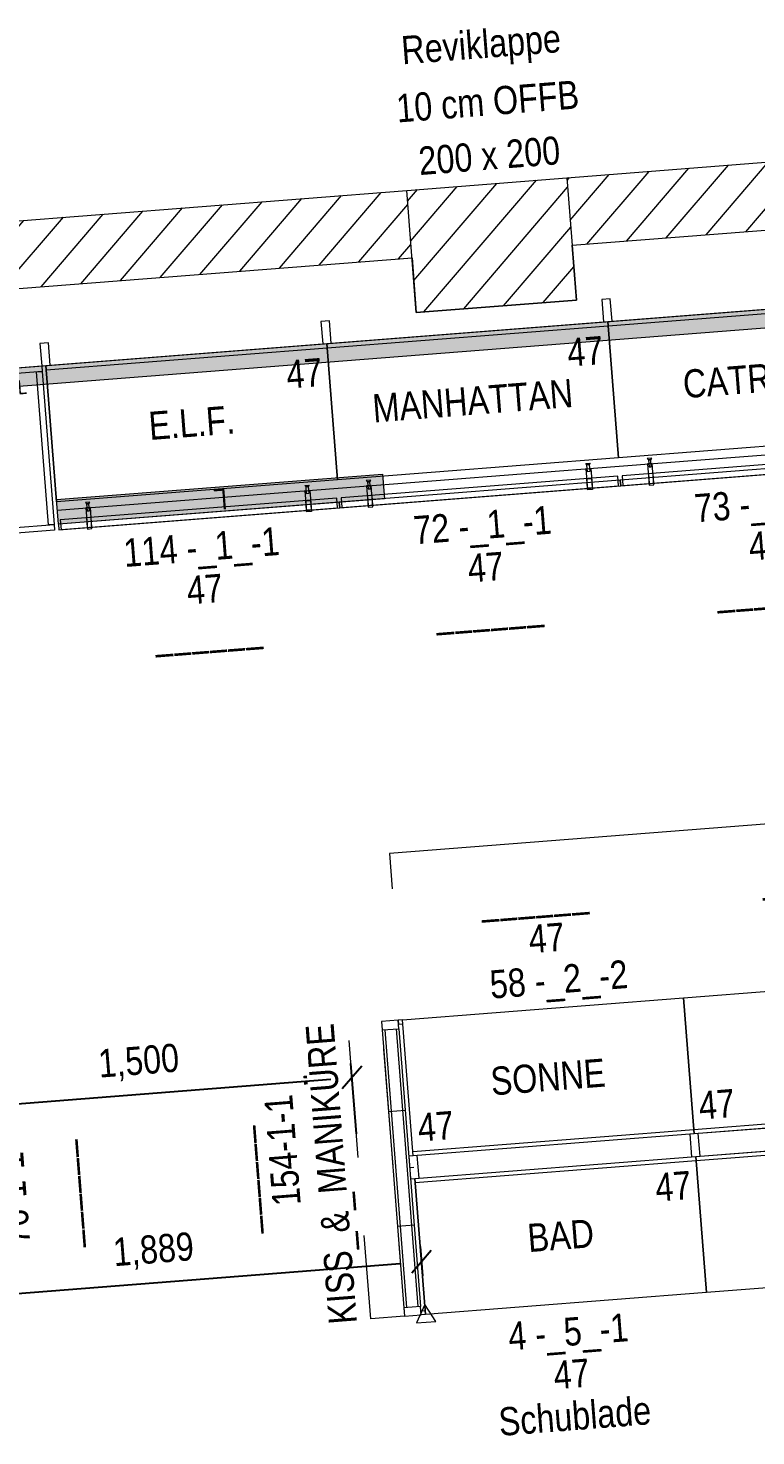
# Model space of a CAD drawing. Header units: millimetres. Extents: x 1954135 to 2038297, y 1349223 to 1397094.
# Drawn here: x 1987511 to 1990093, y 1381407 to 1386405 of the extents above; entities that cross this region are included whole.
import ezdxf
from ezdxf.enums import TextEntityAlignment as Align

# ---------------------------------------------------------------- set-up
doc = ezdxf.new("R2010")
doc.units = ezdxf.units.MM
doc.header["$MEASUREMENT"] = 0
doc.linetypes.add('DGN Style 2', pattern=[694.23873, 416.543238, -277.695492])
doc.layers.get('Defpoints').update_dxf_attribs({"lineweight": 0})
for name, color, linetype, lineweight in [('01_Grundriss (Construction)', 7, 'Continuous', 0), ('10_Einrichtung', 7, 'Continuous', 0), ('10_Einrichtung (Construction)', 7, 'Continuous', 0), ('12_Deko', 7, 'Continuous', 0), ('13_Ladenbau', 94, 'Continuous', 0), ('20_Sortimentierung', 7, 'Continuous', 0), ('21_Modulnummer', 7, 'Continuous', 0), ('TXT Schrift allgemein', 7, 'Continuous', 13)]:
    doc.layers.add(name, color=color, linetype=linetype, lineweight=lineweight)
doc.styles.add('Rossmann', font='ARIALN.TTF', dxfattribs={"height": 100})
doc.styles.add('Style-Arial Narrow', font='ARIALN.TTF')
doc.dimstyles.new('Rossmann', dxfattribs={"dimtxt": 100, "dimasz": 75, "dimexe": 50, "dimexo": 0.0625, "dimgap": 50, "dimtad": 1, "dimdec": 3, "dimlfac": 0.001, "dimzin": 3, "dimtxsty": 'Rossmann', "dimcen": 0, "dimadec": 3, "dimazin": 0, "dimtfac": 1, "dimtdec": 0, "dimtofl": 0, "dimtmove": 0, "dimatfit": 1, "dimfxl": 200, "dimfxlon": 1, "dimfrac": 2, "dimtolj": 1, "dimtzin": 3, "dimarcsym": 0})

# ---------------------------------------------------------------- blocks, each defined once
blk = doc.blocks.new('_Oblique-1')
at = {"color": 0, "linetype": 'ByBlock', "lineweight": -2}
blk.add_line((0.5, 0.5), (-0.5, -0.5), dxfattribs=at)
blk = doc.blocks.new('*D397')
at = {"layer": '10_Einrichtung', "color": 0, "linetype": 'ByBlock', "lineweight": -2, "transparency": 16777216}
for p, q in [((1988675.8, 1382480), (1988656.3, 1382729.2)), ((1987180.4, 1382362.9), (1987160.9, 1382612.2))]:
    blk.add_line(p, q, dxfattribs=at)
at = {"layer": '10_Einrichtung', "color": 0, "linetype": 'Continuous', "lineweight": -2, "transparency": 16777216}
blk.add_line((1987239.6, 1382568.2), (1988585.5, 1382673.5), dxfattribs=at)
at = {"layer": 'Defpoints', "color": 0, "linetype": 'Continuous', "lineweight": 0, "transparency": 16777216}
for p in [(1988660.2, 1382679.4), (1988683.2, 1382386.1), (1987187.8, 1382269)]:
    blk.add_point(p, dxfattribs=at)
at = {"layer": '10_Einrichtung', "color": 0, "linetype": 'Continuous', "lineweight": -2, "transparency": 16777216, "xscale": 75, "yscale": 75, "zscale": 75}
for p, rotation in [((1988660.2, 1382679.4), 4.475374000663035), ((1987164.8, 1382562.3), 184.475374000663)]:
    blk.add_blockref('_Oblique-1', p, dxfattribs=dict(at, rotation=rotation))
at = {"layer": '10_Einrichtung', "color": 0, "linetype": 'Continuous', "lineweight": 0, "transparency": 16777216, "insert": (1987903.9, 1382730.6), "char_height": 100, "attachment_point": 5, "rotation": 4.4754, "style": 'Style-Arial Narrow'}
blk.add_mtext('\\A1;1,500', dxfattribs=at)
blk = doc.blocks.new('*U711')
at = {"layer": '10_Einrichtung', "color": 7, "linetype": 'Continuous', "lineweight": 0}
blk.add_line((-500, 187.5), (500, 187.5), dxfattribs=at)
at = {"layer": '10_Einrichtung', "color": 7, "linetype": 'Continuous', "lineweight": 0, "flags": 128}
for points in [[(-485, 282.5), (-515, 282.5), (-515, 202.5), (-485, 202.5)], [(515, 282.5), (485, 282.5), (485, 202.5), (515, 202.5)], [(-500, 202.5), (500, 202.5), (500, -282.5), (-500, -282.5)]]:
    blk.add_lwpolyline(points, close=True, dxfattribs=at)
at = {"layer": '10_Einrichtung (Construction)', "color": 3, "linetype": 'Continuous', "lineweight": 0}
for p, q in [((-500, 202.5), (-500, -282.5)), ((500, 202.5), (500, -282.5))]:
    blk.add_line(p, q, dxfattribs=at)
at = {"layer": '10_Einrichtung (Construction)', "color": 5, "linetype": 'Continuous', "lineweight": 0}
blk.add_line((-500, 202.5), (500, 202.5), dxfattribs=at)
at = {"layer": '10_Einrichtung', "color": 7, "linetype": 'Continuous', "lineweight": 0, "style": 'Rossmann'}
blk.add_text('47', height=100, rotation=180, dxfattribs=at).set_placement((411.7, 103.6), align=Align.MIDDLE_CENTER)
blk = doc.blocks.new('R1 47_10')
at = {"layer": '10_Einrichtung', "color": 7, "linetype": 'Continuous', "lineweight": 0}
blk.add_blockref('*U711', (500, -242.5), dxfattribs=at)
blk = doc.blocks.new('I1 47_10')
at = {"layer": '10_Einrichtung', "color": 7, "linetype": 'Continuous', "lineweight": 0}
blk.add_blockref('R1 47_10', (0, 0), dxfattribs=at)
at = {"layer": '20_Sortimentierung', "color": 7, "linetype": 'Continuous', "lineweight": 0, "style": 'Style-Arial Narrow'}
blk.add_attdef('I1 47_10_0', text='', height=100, rotation=180, dxfattribs=at).set_placement((501.1, -282.5), align=Align.MIDDLE_CENTER)
at = {"layer": '21_Modulnummer', "color": 7, "linetype": 'Continuous', "lineweight": 0, "insert": (435.8, -675), "char_height": 100, "attachment_point": 2, "rotation": 180, "line_spacing_factor": 0.6, "style": 'Style-Arial Narrow'}
blk.add_mtext('58 -_2_-1', dxfattribs=at)
at = {"layer": '21_Modulnummer', "color": 251, "linetype": 'Continuous', "lineweight": 0, "style": 'Style-Arial Narrow'}
blk.add_attdef('I1 47_10_0', text='', height=100, rotation=180, dxfattribs=at).set_placement((467.6, -825), align=Align.TOP_CENTER)
at = {"layer": '21_Modulnummer', "color": 5, "linetype": 'Continuous', "lineweight": 0, "style": 'Style-Arial Narrow'}
blk.add_attdef('I1 47_10_0', text='', height=100, rotation=180, dxfattribs=at).set_placement((500, -975), align=Align.TOP_CENTER)
blk = doc.blocks.new('*U714')
at = {"layer": '10_Einrichtung', "color": 7, "linetype": 'Continuous', "lineweight": 0}
blk.add_line((-500, 187.5), (500, 187.5), dxfattribs=at)
at = {"layer": '10_Einrichtung', "color": 7, "linetype": 'Continuous', "lineweight": 0, "flags": 128}
for points in [[(-485, 282.5), (-515, 282.5), (-515, 202.5), (-485, 202.5)], [(515, 282.5), (485, 282.5), (485, 202.5), (515, 202.5)], [(-500, 202.5), (500, 202.5), (500, -282.5), (-500, -282.5)]]:
    blk.add_lwpolyline(points, close=True, dxfattribs=at)
at = {"layer": '10_Einrichtung (Construction)', "color": 3, "linetype": 'Continuous', "lineweight": 0}
for p, q in [((-500, 202.5), (-500, -282.5)), ((500, 202.5), (500, -282.5))]:
    blk.add_line(p, q, dxfattribs=at)
at = {"layer": '10_Einrichtung (Construction)', "color": 5, "linetype": 'Continuous', "lineweight": 0}
blk.add_line((-500, 202.5), (500, 202.5), dxfattribs=at)
at = {"layer": '10_Einrichtung', "color": 7, "linetype": 'Continuous', "lineweight": 0, "style": 'Rossmann'}
blk.add_text('47', height=100, rotation=180, dxfattribs=at).set_placement((411.7, 103.6), align=Align.MIDDLE_CENTER)
blk = doc.blocks.new('R1 47_11')
at = {"layer": '10_Einrichtung', "color": 7, "linetype": 'Continuous', "lineweight": 0}
blk.add_blockref('*U714', (500, -242.5), dxfattribs=at)
blk = doc.blocks.new('I1 47_11')
at = {"layer": '10_Einrichtung', "color": 7, "linetype": 'Continuous', "lineweight": 0}
blk.add_blockref('R1 47_11', (0, 0), dxfattribs=at)
at = {"layer": '20_Sortimentierung', "color": 7, "linetype": 'Continuous', "lineweight": 0, "style": 'Style-Arial Narrow'}
blk.add_attdef('I1 47_11_0', text='', height=100, rotation=180, dxfattribs=at).set_placement((501.1, -282.5), align=Align.MIDDLE_CENTER)
at = {"layer": '21_Modulnummer', "color": 7, "linetype": 'Continuous', "lineweight": 0, "insert": (435.8, -675), "char_height": 100, "attachment_point": 2, "rotation": 180, "line_spacing_factor": 0.6, "style": 'Style-Arial Narrow'}
blk.add_mtext('58 -_2_-2', dxfattribs=at)
at = {"layer": '21_Modulnummer', "color": 251, "linetype": 'Continuous', "lineweight": 0, "style": 'Style-Arial Narrow'}
blk.add_attdef('I1 47_11_0', text='', height=100, rotation=180, dxfattribs=at).set_placement((467.6, -825), align=Align.TOP_CENTER)
at = {"layer": '21_Modulnummer', "color": 5, "linetype": 'Continuous', "lineweight": 0, "style": 'Style-Arial Narrow'}
blk.add_attdef('I1 47_11_0', text='', height=100, rotation=180, dxfattribs=at).set_placement((500, -975), align=Align.TOP_CENTER)
blk = doc.blocks.new('*U717')
at = {"layer": '10_Einrichtung', "color": 7, "linetype": 'Continuous', "lineweight": 0}
blk.add_line((-500, 187.5), (500, 187.5), dxfattribs=at)
at = {"layer": '10_Einrichtung', "color": 7, "linetype": 'Continuous', "lineweight": 0, "flags": 128}
for points in [[(-485, 282.5), (-515, 282.5), (-515, 202.5), (-485, 202.5)], [(515, 282.5), (485, 282.5), (485, 202.5), (515, 202.5)], [(-500, 202.5), (500, 202.5), (500, -282.5), (-500, -282.5)]]:
    blk.add_lwpolyline(points, close=True, dxfattribs=at)
at = {"layer": '10_Einrichtung (Construction)', "color": 3, "linetype": 'Continuous', "lineweight": 0}
for p, q in [((-500, 202.5), (-500, -282.5)), ((500, 202.5), (500, -282.5))]:
    blk.add_line(p, q, dxfattribs=at)
at = {"layer": '10_Einrichtung (Construction)', "color": 5, "linetype": 'Continuous', "lineweight": 0}
blk.add_line((-500, 202.5), (500, 202.5), dxfattribs=at)
at = {"layer": '10_Einrichtung', "color": 7, "linetype": 'Continuous', "lineweight": 0, "style": 'Rossmann'}
blk.add_text('47', height=100, dxfattribs=at).set_placement((411.7, 103.6), align=Align.MIDDLE_CENTER)
blk = doc.blocks.new('R1 47_12')
at = {"layer": '10_Einrichtung', "color": 7, "linetype": 'Continuous', "lineweight": 0}
blk.add_blockref('*U717', (500, -242.5), dxfattribs=at)
blk = doc.blocks.new('I1 47_12')
at = {"layer": '10_Einrichtung', "color": 7, "linetype": 'Continuous', "lineweight": 0}
blk.add_blockref('R1 47_12', (0, 0), dxfattribs=at)
at = {"layer": '20_Sortimentierung', "color": 7, "linetype": 'Continuous', "lineweight": 0, "style": 'Style-Arial Narrow'}
blk.add_attdef('I1 47_12_0', text='', height=100, dxfattribs=at).set_placement((500, -282.5), align=Align.MIDDLE_CENTER)
at = {"layer": '21_Modulnummer', "color": 7, "linetype": 'Continuous', "lineweight": 0, "insert": (500, -575), "char_height": 100, "attachment_point": 2, "line_spacing_factor": 0.6, "style": 'Style-Arial Narrow'}
blk.add_mtext('4 -_5_-1', dxfattribs=at)
at = {"layer": '21_Modulnummer', "color": 251, "linetype": 'Continuous', "lineweight": 0, "style": 'Style-Arial Narrow'}
blk.add_attdef('I1 47_12_0', text='', height=100, dxfattribs=at).set_placement((500, -725), align=Align.TOP_CENTER)
at = {"layer": '21_Modulnummer', "color": 5, "linetype": 'Continuous', "lineweight": 0, "style": 'Style-Arial Narrow'}
blk.add_attdef('I1 47_12_0', text='', height=100, dxfattribs=at).set_placement((500, -875), align=Align.TOP_CENTER)
blk = doc.blocks.new('*U720')
at = {"layer": '10_Einrichtung', "color": 7, "linetype": 'Continuous', "lineweight": 0}
blk.add_line((-500, 187.5), (500, 187.5), dxfattribs=at)
at = {"layer": '10_Einrichtung', "color": 7, "linetype": 'Continuous', "lineweight": 0, "flags": 128}
for points in [[(-485, 282.5), (-515, 282.5), (-515, 202.5), (-485, 202.5)], [(515, 282.5), (485, 282.5), (485, 202.5), (515, 202.5)], [(-500, 202.5), (500, 202.5), (500, -282.5), (-500, -282.5)]]:
    blk.add_lwpolyline(points, close=True, dxfattribs=at)
at = {"layer": '10_Einrichtung (Construction)', "color": 3, "linetype": 'Continuous', "lineweight": 0}
for p, q in [((-500, 202.5), (-500, -282.5)), ((500, 202.5), (500, -282.5))]:
    blk.add_line(p, q, dxfattribs=at)
at = {"layer": '10_Einrichtung (Construction)', "color": 5, "linetype": 'Continuous', "lineweight": 0}
blk.add_line((-500, 202.5), (500, 202.5), dxfattribs=at)
at = {"layer": '10_Einrichtung', "color": 7, "linetype": 'Continuous', "lineweight": 0, "style": 'Rossmann'}
blk.add_text('47', height=100, dxfattribs=at).set_placement((411.7, 103.6), align=Align.MIDDLE_CENTER)
blk = doc.blocks.new('R1 47_13')
at = {"layer": '10_Einrichtung', "color": 7, "linetype": 'Continuous', "lineweight": 0}
blk.add_blockref('*U720', (500, -242.5), dxfattribs=at)
blk = doc.blocks.new('I1 47_13')
at = {"layer": '10_Einrichtung', "color": 7, "linetype": 'Continuous', "lineweight": 0}
blk.add_blockref('R1 47_13', (0, 0), dxfattribs=at)
at = {"layer": '20_Sortimentierung', "color": 7, "linetype": 'Continuous', "lineweight": 0, "style": 'Style-Arial Narrow'}
blk.add_attdef('I1 47_13_0', text='', height=100, dxfattribs=at).set_placement((500, -282.5), align=Align.MIDDLE_CENTER)
at = {"layer": '21_Modulnummer', "color": 7, "linetype": 'Continuous', "lineweight": 0, "insert": (500, -575), "char_height": 100, "attachment_point": 2, "line_spacing_factor": 0.6, "style": 'Style-Arial Narrow'}
blk.add_mtext('4 -_5_-2', dxfattribs=at)
at = {"layer": '21_Modulnummer', "color": 251, "linetype": 'Continuous', "lineweight": 0, "style": 'Style-Arial Narrow'}
blk.add_attdef('I1 47_13_0', text='', height=100, dxfattribs=at).set_placement((500, -725), align=Align.TOP_CENTER)
at = {"layer": '21_Modulnummer', "color": 5, "linetype": 'Continuous', "lineweight": 0, "style": 'Style-Arial Narrow'}
blk.add_attdef('I1 47_13_0', text='', height=100, dxfattribs=at).set_placement((500, -875), align=Align.TOP_CENTER)
blk = doc.blocks.new('RZ023')
at = {"layer": '10_Einrichtung', "color": 7, "linetype": 'Continuous', "lineweight": 0}
for p, q in [((-64.8, -494.4), (-64.8, 494.4)), ((-54.8, -494.4), (-54.8, 494.4)), ((-14.8, -494.4), (-14.8, 494.4)), ((-4.8, -494.4), (-4.8, 494.4)), ((-4.8, 203.9), (-64.8, 203.9)), ((-4.8, -203.9), (-64.8, -203.9))]:
    blk.add_line(p, q, dxfattribs=at)
at = {"layer": '10_Einrichtung', "color": 7, "linetype": 'Continuous', "lineweight": 0, "flags": 128}
for points in [[(-79.8, 525), (-64.8, 525), (-64.8, 510), (-79.8, 510)], [(-4.8, 494.4), (-4.8, 525), (-64.8, 525), (-64.8, 494.4)], [(-4.8, -525), (-4.8, -494.4), (-64.8, -494.4), (-64.8, -525)], [(-79.8, -525), (-64.8, -525), (-64.8, -510), (-79.8, -510)]]:
    blk.add_lwpolyline(points, close=True, dxfattribs=at)
at = {"layer": '10_Einrichtung (Construction)', "color": 7, "linetype": 'Continuous', "lineweight": 0}
blk.add_line((-64.8, 0), (-79.8, 0), dxfattribs=at)
at = {"layer": '10_Einrichtung (Construction)', "color": 7, "linetype": 'DGN Style 2', "lineweight": 0, "flags": 128}
blk.add_lwpolyline([(-4.8, 525), (114.8, 525), (114.8, -525), (-4.8, -525)], close=True, dxfattribs=at)
blk = doc.blocks.new('IKHam')
at = {"layer": '10_Einrichtung', "color": 7, "linetype": 'Continuous', "lineweight": 0}
blk.add_blockref('RZ023', (79.8, 0), dxfattribs=at)
at = {"layer": '20_Sortimentierung', "color": 7, "linetype": 'Continuous', "lineweight": 0, "style": 'Style-Arial Narrow'}
blk.add_attdef('IKHam_0', text='', height=100, rotation=90, dxfattribs=at).set_placement((244.6, 0), align=Align.TOP_CENTER)
at = {"layer": '21_Modulnummer', "color": 7, "linetype": 'Continuous', "lineweight": 0, "insert": (410.7, 0), "char_height": 100, "attachment_point": 2, "rotation": 90, "line_spacing_factor": 0.6, "style": 'Style-Arial Narrow'}
blk.add_mtext('76-1-1', dxfattribs=at)
at = {"layer": '21_Modulnummer', "color": 5, "linetype": 'Continuous', "lineweight": 0, "style": 'Style-Arial Narrow'}
blk.add_attdef('IKHam_0', text='', height=100, rotation=90, dxfattribs=at).set_placement((578.2, 0), align=Align.TOP_CENTER)
blk = doc.blocks.new('RZ023_1')
at = {"layer": '10_Einrichtung', "color": 7, "linetype": 'Continuous', "lineweight": 0}
for p, q in [((-64.8, -494.4), (-64.8, 494.4)), ((-54.8, -494.4), (-54.8, 494.4)), ((-14.8, -494.4), (-14.8, 494.4)), ((-4.8, -494.4), (-4.8, 494.4)), ((-4.8, 203.9), (-64.8, 203.9)), ((-4.8, -203.9), (-64.8, -203.9))]:
    blk.add_line(p, q, dxfattribs=at)
at = {"layer": '10_Einrichtung', "color": 7, "linetype": 'Continuous', "lineweight": 0, "flags": 128}
for points in [[(-79.8, 525), (-64.8, 525), (-64.8, 510), (-79.8, 510)], [(-4.8, 494.4), (-4.8, 525), (-64.8, 525), (-64.8, 494.4)], [(-4.8, -525), (-4.8, -494.4), (-64.8, -494.4), (-64.8, -525)], [(-79.8, -525), (-64.8, -525), (-64.8, -510), (-79.8, -510)]]:
    blk.add_lwpolyline(points, close=True, dxfattribs=at)
at = {"layer": '10_Einrichtung (Construction)', "color": 7, "linetype": 'Continuous', "lineweight": 0}
blk.add_line((-64.8, 0), (-79.8, 0), dxfattribs=at)
at = {"layer": '10_Einrichtung (Construction)', "color": 7, "linetype": 'DGN Style 2', "lineweight": 0, "flags": 128}
blk.add_lwpolyline([(-4.8, 525), (114.8, 525), (114.8, -525), (-4.8, -525)], close=True, dxfattribs=at)
blk = doc.blocks.new('IKHam_1')
at = {"layer": '10_Einrichtung', "color": 7, "linetype": 'Continuous', "lineweight": 0}
blk.add_blockref('RZ023_1', (79.8, 0), dxfattribs=at)
at = {"layer": '20_Sortimentierung', "color": 7, "linetype": 'Continuous', "lineweight": 0, "style": 'Style-Arial Narrow'}
blk.add_attdef('IKHam_1_0', text='', height=100, rotation=270, dxfattribs=at).set_placement((344.6, 1.1), align=Align.TOP_CENTER)
at = {"layer": '21_Modulnummer', "color": 7, "linetype": 'Continuous', "lineweight": 0, "insert": (510.7, -96.1), "char_height": 100, "attachment_point": 2, "rotation": 270, "line_spacing_factor": 0.6, "style": 'Style-Arial Narrow'}
blk.add_mtext('154-1-1', dxfattribs=at)
at = {"layer": '21_Modulnummer', "color": 5, "linetype": 'Continuous', "lineweight": 0, "style": 'Style-Arial Narrow'}
blk.add_attdef('IKHam_1_0', text='', height=100, rotation=270, dxfattribs=at).set_placement((678.2, 0), align=Align.TOP_CENTER)
blk = doc.blocks.new('*U1383')
at = {"layer": '10_Einrichtung', "color": 7, "linetype": 'Continuous', "lineweight": 0}
blk.add_line((-500, 187.5), (500, 187.5), dxfattribs=at)
at = {"layer": '10_Einrichtung', "color": 7, "linetype": 'Continuous', "lineweight": 0, "flags": 128}
for points in [[(-485, 282.5), (-515, 282.5), (-515, 202.5), (-485, 202.5)], [(515, 282.5), (485, 282.5), (485, 202.5), (515, 202.5)], [(-500, 202.5), (500, 202.5), (500, -282.5), (-500, -282.5)]]:
    blk.add_lwpolyline(points, close=True, dxfattribs=at)
at = {"layer": '10_Einrichtung (Construction)', "color": 3, "linetype": 'Continuous', "lineweight": 0}
for p, q in [((-500, 202.5), (-500, -282.5)), ((500, 202.5), (500, -282.5))]:
    blk.add_line(p, q, dxfattribs=at)
at = {"layer": '10_Einrichtung (Construction)', "color": 5, "linetype": 'Continuous', "lineweight": 0}
blk.add_line((-500, 202.5), (500, 202.5), dxfattribs=at)
at = {"layer": '10_Einrichtung', "color": 7, "linetype": 'Continuous', "lineweight": 0, "style": 'Rossmann'}
blk.add_text('47', height=100, dxfattribs=at).set_placement((411.7, 103.6), align=Align.MIDDLE_CENTER)
blk = doc.blocks.new('R1 47_192')
at = {"layer": '10_Einrichtung', "color": 7, "linetype": 'Continuous', "lineweight": 0}
blk.add_blockref('*U1383', (500, -242.5), dxfattribs=at)
blk = doc.blocks.new('I1 47_192')
at = {"layer": '10_Einrichtung', "color": 7, "linetype": 'Continuous', "lineweight": 0}
blk.add_blockref('R1 47_192', (0, 0), dxfattribs=at)
at = {"layer": '20_Sortimentierung', "color": 7, "linetype": 'Continuous', "lineweight": 0, "style": 'Style-Arial Narrow'}
blk.add_attdef('I1 47_192_0', text='', height=100, dxfattribs=at).set_placement((500, -282.5), align=Align.MIDDLE_CENTER)
at = {"layer": '21_Modulnummer', "color": 7, "linetype": 'Continuous', "lineweight": 0, "insert": (500, -675), "char_height": 100, "attachment_point": 2, "line_spacing_factor": 0.6, "style": 'Style-Arial Narrow'}
blk.add_mtext('72 -_1_-1', dxfattribs=at)
at = {"layer": '21_Modulnummer', "color": 251, "linetype": 'Continuous', "lineweight": 0, "style": 'Style-Arial Narrow'}
blk.add_attdef('I1 47_192_0', text='', height=100, dxfattribs=at).set_placement((500, -825), align=Align.TOP_CENTER)
at = {"layer": '21_Modulnummer', "color": 5, "linetype": 'Continuous', "lineweight": 0, "style": 'Style-Arial Narrow'}
blk.add_attdef('I1 47_192_0', text='', height=100, dxfattribs=at).set_placement((500, -975), align=Align.TOP_CENTER)
blk = doc.blocks.new('*U1401')
at = {"layer": '10_Einrichtung', "color": 11, "linetype": 'Continuous', "lineweight": 13, "flags": 128}
for points in [[(75, 272.5), (-75, 272.5), (-75, 292.5), (75, 292.5)], [(-75, -272.5), (-75, 272.5), (-55, 272.5), (-55, -272.5)], [(55, -272.5), (55, 272.5), (75, 272.5), (75, -272.5)], [(75, -292.5), (-75, -292.5), (-75, -272.5), (75, -272.5)]]:
    blk.add_lwpolyline(points, close=True, dxfattribs=at)
blk = doc.blocks.new('*U1402')
at = {"layer": '10_Einrichtung', "color": 7, "linetype": 'Continuous', "lineweight": 0, "flags": 128}
for points in [[(-105, -40), (-75, -40), (-75, 40), (-105, 40)], [(75, -40), (105, -40), (105, 40), (75, 40)]]:
    blk.add_lwpolyline(points, close=True, dxfattribs=at)
blk = doc.blocks.new('Theken links Anker')
at = {"layer": '10_Einrichtung', "color": 11, "linetype": 'Continuous', "lineweight": 13}
blk.add_blockref('*U1401', (0, 40), dxfattribs=at)
at = {"layer": '10_Einrichtung', "color": 7, "linetype": 'Continuous', "lineweight": 0}
blk.add_blockref('*U1402', (0, -292.5), dxfattribs=at)
blk = doc.blocks.new('Thl-A-i')
at = {"layer": '10_Einrichtung', "color": 11, "linetype": 'Continuous', "lineweight": 13}
blk.add_blockref('Theken links Anker', (90, 292.5), dxfattribs=at)
at = {"layer": '10_Einrichtung', "color": 7, "linetype": 'Continuous', "style": 'Style-Arial Narrow'}
blk.add_text('L', height=50, rotation=180, dxfattribs=at).set_placement((90, 85), align=Align.TOP_CENTER)
blk = doc.blocks.new('*U1410')
at = {"layer": '10_Einrichtung', "color": 7, "linetype": 'Continuous', "lineweight": 0}
blk.add_line((-500, 187.5), (500, 187.5), dxfattribs=at)
at = {"layer": '10_Einrichtung', "color": 7, "linetype": 'Continuous', "lineweight": 0, "flags": 128}
for points in [[(-485, 282.5), (-515, 282.5), (-515, 202.5), (-485, 202.5)], [(515, 282.5), (485, 282.5), (485, 202.5), (515, 202.5)], [(-500, 202.5), (500, 202.5), (500, -282.5), (-500, -282.5)]]:
    blk.add_lwpolyline(points, close=True, dxfattribs=at)
at = {"layer": '10_Einrichtung (Construction)', "color": 3, "linetype": 'Continuous', "lineweight": 0}
for p, q in [((-500, 202.5), (-500, -282.5)), ((500, 202.5), (500, -282.5))]:
    blk.add_line(p, q, dxfattribs=at)
at = {"layer": '10_Einrichtung (Construction)', "color": 5, "linetype": 'Continuous', "lineweight": 0}
blk.add_line((-500, 202.5), (500, 202.5), dxfattribs=at)
at = {"layer": '10_Einrichtung', "color": 7, "linetype": 'Continuous', "lineweight": 0, "style": 'Rossmann'}
blk.add_text('47', height=100, dxfattribs=at).set_placement((411.7, 103.6), align=Align.MIDDLE_CENTER)
blk = doc.blocks.new('R1 47_198')
at = {"layer": '10_Einrichtung', "color": 7, "linetype": 'Continuous', "lineweight": 0}
blk.add_blockref('*U1410', (500, -242.5), dxfattribs=at)
blk = doc.blocks.new('I1 47_198')
at = {"layer": '10_Einrichtung', "color": 7, "linetype": 'Continuous', "lineweight": 0}
blk.add_blockref('R1 47_198', (0, 0), dxfattribs=at)
at = {"layer": '20_Sortimentierung', "color": 7, "linetype": 'Continuous', "lineweight": 0, "style": 'Style-Arial Narrow'}
blk.add_attdef('I1 47_198_0', text='', height=100, dxfattribs=at).set_placement((500, -282.5), align=Align.MIDDLE_CENTER)
at = {"layer": '21_Modulnummer', "color": 7, "linetype": 'Continuous', "lineweight": 0, "insert": (500, -675), "char_height": 100, "attachment_point": 2, "line_spacing_factor": 0.6, "style": 'Style-Arial Narrow'}
blk.add_mtext('73 -_1_-1', dxfattribs=at)
at = {"layer": '21_Modulnummer', "color": 251, "linetype": 'Continuous', "lineweight": 0, "style": 'Style-Arial Narrow'}
blk.add_attdef('I1 47_198_0', text='', height=100, dxfattribs=at).set_placement((500, -825), align=Align.TOP_CENTER)
at = {"layer": '21_Modulnummer', "color": 5, "linetype": 'Continuous', "lineweight": 0, "style": 'Style-Arial Narrow'}
blk.add_attdef('I1 47_198_0', text='', height=100, dxfattribs=at).set_placement((500, -975), align=Align.TOP_CENTER)
blk = doc.blocks.new('*U1412')
at = {"layer": '10_Einrichtung', "lineweight": 0, "ltscale": 0.01, "flags": 128}
for points in [[(-398.75, 28), (-398.75, -47), (-382.25, -47), (-382.25, 28)], [(-398.5, 47), (-394.5, 42), (-386.5, 42), (-382.5, 47)], [(-394.5, 42), (-394.5, 17), (-386.5, 17), (-386.5, 42)], [(398.75, 28), (398.75, -47), (382.25, -47), (382.25, 28)], [(398.5, 47), (394.5, 42), (386.5, 42), (382.5, 47)], [(394.5, 42), (394.5, 17), (386.5, 17), (386.5, 42)], [(-492, -41), (492, -41), (492, -7.3), (-492, -7.3)], [(-398.75, -7.3), (-398.75, -41), (-382.25, -41), (-382.25, -7.3)], [(398.75, -7.3), (398.75, -41), (382.25, -41), (382.25, -7.3)]]:
    blk.add_lwpolyline(points, close=True, dxfattribs=at)
blk = doc.blocks.new('*U1411')
at = {"layer": '10_Einrichtung', "color": 7, "linetype": 'Continuous', "lineweight": 0}
blk.add_line((-500, 28), (500, 28), dxfattribs=at)
at = {"layer": '10_Einrichtung', "lineweight": 0, "ltscale": 0.01}
blk.add_blockref('*U1412', (0, 0), dxfattribs=at)
blk = doc.blocks.new('*U1415')
at = {"layer": '10_Einrichtung', "color": 7, "linetype": 'Continuous', "lineweight": 0}
blk.add_line((-500, 187.5), (500, 187.5), dxfattribs=at)
at = {"layer": '10_Einrichtung', "color": 7, "linetype": 'Continuous', "lineweight": 0, "flags": 128}
for points in [[(-485, 282.5), (-515, 282.5), (-515, 202.5), (-485, 202.5)], [(515, 282.5), (485, 282.5), (485, 202.5), (515, 202.5)], [(-500, 202.5), (500, 202.5), (500, -282.5), (-500, -282.5)]]:
    blk.add_lwpolyline(points, close=True, dxfattribs=at)
at = {"layer": '10_Einrichtung (Construction)', "color": 3, "linetype": 'Continuous', "lineweight": 0}
for p, q in [((-500, 202.5), (-500, -282.5)), ((500, 202.5), (500, -282.5))]:
    blk.add_line(p, q, dxfattribs=at)
at = {"layer": '10_Einrichtung (Construction)', "color": 5, "linetype": 'Continuous', "lineweight": 0}
blk.add_line((-500, 202.5), (500, 202.5), dxfattribs=at)
at = {"layer": '10_Einrichtung', "color": 7, "linetype": 'Continuous', "lineweight": 0, "style": 'Rossmann'}
blk.add_text('47', height=100, dxfattribs=at).set_placement((411.7, 103.6), align=Align.MIDDLE_CENTER)
blk = doc.blocks.new('R1 47_199')
at = {"layer": '10_Einrichtung', "color": 7, "linetype": 'Continuous', "lineweight": 0}
blk.add_blockref('*U1415', (500, -242.5), dxfattribs=at)
blk = doc.blocks.new('I1 47_199')
at = {"layer": '10_Einrichtung', "color": 7, "linetype": 'Continuous', "lineweight": 0}
blk.add_blockref('R1 47_199', (0, 0), dxfattribs=at)
at = {"layer": '20_Sortimentierung', "color": 7, "linetype": 'Continuous', "lineweight": 0, "style": 'Style-Arial Narrow'}
blk.add_attdef('I1 47_199_0', text='', height=100, dxfattribs=at).set_placement((500, -282.5), align=Align.MIDDLE_CENTER)
at = {"layer": '21_Modulnummer', "color": 7, "linetype": 'Continuous', "lineweight": 0, "insert": (500, -675), "char_height": 100, "attachment_point": 2, "line_spacing_factor": 0.6, "style": 'Style-Arial Narrow'}
blk.add_mtext('114 -_1_-1', dxfattribs=at)
at = {"layer": '21_Modulnummer', "color": 251, "linetype": 'Continuous', "lineweight": 0, "style": 'Style-Arial Narrow'}
blk.add_attdef('I1 47_199_0', text='', height=100, dxfattribs=at).set_placement((500, -825), align=Align.TOP_CENTER)
at = {"layer": '21_Modulnummer', "color": 5, "linetype": 'Continuous', "lineweight": 0, "style": 'Style-Arial Narrow'}
blk.add_attdef('I1 47_199_0', text='', height=100, dxfattribs=at).set_placement((500, -975), align=Align.TOP_CENTER)
blk = doc.blocks.new('belB')
at = {"layer": '21_Modulnummer', "color": 5, "linetype": 'Continuous', "lineweight": 0, "flags": 128}
blk.add_lwpolyline([(-793, 0.6), (-5193, 0.6), (-5193, -124.4)], dxfattribs=at)
blk = doc.blocks.new('Z_Kennzeichen Endständer_1')
at = {"layer": '10_Einrichtung', "color": 3, "linetype": 'Continuous', "lineweight": 0, "flags": 128}
blk.add_lwpolyline([(0, 36.2), (-34.7, -26.8), (35.1, -26.8)], close=True, dxfattribs=at)
blk = doc.blocks.new('End 160_47_1')
at = {"layer": '10_Einrichtung', "color": 3, "linetype": 'Continuous', "lineweight": 0, "flags": 128}
blk.add_lwpolyline([(-30.1395, 295.896), (-60.1395, 295.896), (-60.1395, 215.896), (-30.1395, 215.896)], close=True, dxfattribs=at)
at = {"layer": '10_Einrichtung (Construction)', "color": 3, "linetype": 'Continuous', "lineweight": 0}
blk.add_line((-45.1395, 215.896), (-45.1395, -269.104), dxfattribs=at)
at = {"layer": '10_Einrichtung', "color": 3, "lineweight": 0}
blk.add_blockref('Z_Kennzeichen Endständer_1', (-45.1395, -269.104), dxfattribs=at)
blk = doc.blocks.new('End 160_47a_1')
at = {"layer": '10_Einrichtung', "color": 3, "linetype": 'Continuous', "lineweight": 0}
blk.add_blockref('End 160_47_1', (45.1395, -255.896), dxfattribs=at)
blk = doc.blocks.new('*D1495')
at = {"layer": '13_Ladenbau', "color": 0, "linetype": 'ByBlock', "lineweight": -2, "transparency": 16777216}
for p, q in [((1988902.4, 1382079.4), (1988910.5, 1381975.2)), ((1987019, 1381932), (1987027.1, 1381827.8))]:
    blk.add_line(p, q, dxfattribs=at)
at = {"layer": '13_Ladenbau', "color": 94, "linetype": 'Continuous', "lineweight": -2, "transparency": 16777216}
blk.add_line((1987098, 1381883.5), (1988831.8, 1382019.2), dxfattribs=at)
at = {"layer": 'Defpoints', "color": 0, "linetype": 'Continuous', "lineweight": 0, "transparency": 16777216}
for p in [(1988902.4, 1382079.4), (1988906.6, 1382025), (1987019, 1381932)]:
    blk.add_point(p, dxfattribs=at)
at = {"layer": '13_Ladenbau', "color": 94, "linetype": 'Continuous', "lineweight": -2, "transparency": 16777216, "xscale": 75, "yscale": 75, "zscale": 75}
for p, rotation in [((1988906.6, 1382025), 4.475374000659015), ((1987023.2, 1381877.6), 184.475374000659)]:
    blk.add_blockref('_Oblique-1', p, dxfattribs=dict(at, rotation=rotation))
at = {"layer": '13_Ladenbau', "color": 0, "linetype": 'Continuous', "lineweight": 0, "transparency": 16777216, "insert": (1987956.3, 1382061.1), "char_height": 100, "attachment_point": 5, "rotation": 4.4754, "style": 'Style-Arial Narrow'}
blk.add_mtext('\\A1;1,889', dxfattribs=at)
blk = doc.blocks.new('KOS_L-A')
at = {"layer": '12_Deko', "color": 7, "linetype": 'Continuous', "transparency": 33554636, "flags": 128}
blk.add_lwpolyline([(-1160.6, 0), (0, 0), (0, -87.5), (-1160.6, -87.5)], close=True, dxfattribs=at)
at = {"layer": '12_Deko', "color": 2, "linetype": 'Continuous', "transparency": 33554636, "extrusion": (0, 0, -1)}
blk.add_solid([(1160.6, 0), (0, 0), (1160.6, -87.5), (0, -87.5)], dxfattribs=at)
at = {"layer": '12_Deko', "color": 7, "linetype": 'Continuous', "lineweight": 0, "style": 'Rossmann'}
blk.add_text('L', height=75, dxfattribs=at).set_placement((-580.3, -43.8), align=Align.MIDDLE_CENTER)

msp = doc.modelspace()

# ---------------------------------------------------------------- hatches: boundary and pattern name
at = {"layer": '01_Grundriss (Construction)', "linetype": 'Continuous', "lineweight": 0}
h = msp.add_hatch(dxfattribs=at)
h.set_pattern_fill('HATCH', style=0, pattern_type=2)
h.set_pattern_definition([(49.4754, (1989948.64, 1384785.05), (-76.0127, 64.9775), [])])
h.paths.add_polyline_path([(1989441.6456, 1385633.8652), (1994336.6749, 1386016.9955), (1994317.9475, 1386256.2637), (1989422.9183, 1385873.1334)], flags=0)
h = msp.add_hatch(dxfattribs=at)
h.set_pattern_fill('HATCH', style=0, pattern_type=2)
h.set_pattern_definition([(49.475, (1989021.74, 1384905.62), (-76.013, 64.9775), [])])
h.paths.add_polyline_path([(1988854.6562, 1385828.656), (1989422.9183, 1385873.1334), (1989456.8616, 1385439.4598), (1988888.5996, 1385394.9823)], flags=0)
h = msp.add_hatch(dxfattribs=at)
h.set_pattern_fill('HATCH', style=0, pattern_type=2)
h.set_pattern_definition([(49.4754, (1983923.08, 1384313.44), (-76.0127, 64.9775), [])])
h.paths.add_polyline_path([(1984137.8665, 1385218.7424), (1988873.3836, 1385589.3878), (1988854.6562, 1385828.656), (1984119.1392, 1385458.0106)], flags=0)

# ---------------------------------------------------------------- linework, layer by layer
at = {"layer": '01_Grundriss (Construction)', "lineweight": 0}
for p, q in [((1989422.9183, 1385873.1334), (1994317.9475, 1386256.2637)), ((1989441.6456, 1385633.8652), (1994336.6749, 1386016.9955)), ((1984119.1392, 1385458.0106), (1988854.6562, 1385828.656)), ((1984137.8665, 1385218.7424), (1988873.3836, 1385589.3878))]:
    msp.add_line(p, q, dxfattribs=at)
at = {"layer": '01_Grundriss (Construction)', "color": 7, "linetype": 'Continuous', "lineweight": 0}
for p, q in [((1989441.6456, 1385633.8652), (1994336.6749, 1386016.9955)), ((1989456.8616, 1385439.4598), (1989441.6456, 1385633.8652)), ((1984137.8665, 1385218.7424), (1988873.3836, 1385589.3878)), ((1988873.3836, 1385589.3878), (1988888.5996, 1385394.9823)), ((1988888.5996, 1385394.9823), (1989456.8616, 1385439.4598))]:
    msp.add_line(p, q, dxfattribs=at)
at = {"layer": '01_Grundriss (Construction)', "color": 7, "linetype": 'Continuous', "lineweight": 0, "flags": 128}
msp.add_lwpolyline([(1988854.6562, 1385828.656), (1989422.9183, 1385873.1334), (1989456.8616, 1385439.4598), (1988888.5996, 1385394.9823)], close=True, dxfattribs=at)
at = {"layer": '10_Einrichtung', "color": 11, "linetype": 'Continuous', "lineweight": 13, "true_color": 0xff7f50, "flags": 128}
for points in [[(1989613.822, 1384779.6958), (1990610.7729, 1384857.7264), (1990609.2123, 1384877.6655), (1989612.2614, 1384799.6349)], [(1988616.871, 1384701.6652), (1989613.822, 1384779.6958), (1989612.2614, 1384799.6349), (1988615.3104, 1384721.6042)], [(1987619.92, 1384623.6346), (1988616.871, 1384701.6652), (1988615.3104, 1384721.6042), (1987618.3594, 1384643.5736)]]:
    msp.add_lwpolyline(points, close=True, dxfattribs=at)
at = {"layer": '12_Deko', "color": 11, "linetype": 'Continuous', "true_color": 0xff7f50, "transparency": 33554636, "flags": 128}
msp.add_lwpolyline([(1985400.919, 1385036.7442), (1994732.3801, 1385767.1107), (1994737.577, 1385700.7125), (1985406.116, 1384970.346)], close=True, dxfattribs=at)
at = {"layer": '12_Deko', "color": 11, "linetype": 'Continuous', "true_color": 0xff7f50, "transparency": 33554636}
msp.add_solid([(1985400.919, 1385036.7442), (1994732.3801, 1385767.1107), (1985406.116, 1384970.346), (1994737.577, 1385700.7125)], dxfattribs=at)

# ---------------------------------------------------------------- block references
at = {"layer": '10_Einrichtung', "color": 11, "linetype": 'Continuous', "lineweight": 13, "true_color": 0xff7f50, "rotation": 184.4753740006587}
msp.add_blockref('Thl-A-i', (1987571.1509, 1385246.729), dxfattribs=at)
at = {"layer": '10_Einrichtung', "lineweight": 0, "ltscale": 0.01, "rotation": 4.475374000658773}
for p in [(1990109.0198, 1384860.5827), (1989112.0688, 1384782.552), (1988115.1178, 1384704.5214)]:
    msp.add_blockref('*U1411', p, dxfattribs=at)
at = {"layer": '12_Deko', "color": 7, "linetype": 'Continuous', "transparency": 33554636, "rotation": 184.4753740006676}
msp.add_blockref('KOS_L-A', (1987618.3182, 1384643.5704), dxfattribs=at)
at = {"layer": '20_Sortimentierung', "color": 7, "linetype": 'Continuous', "lineweight": 0}
ref = msp.add_blockref('IKHam_1', (1988880.3111, 1382361.0851), dxfattribs=dict(at, rotation=184.4753740006629))
ref.add_attrib('IKHam_1_0', 'KISS_&_MANIKÜRE', dxfattribs={"color": 7, "linetype": 'Continuous', "lineweight": 0, "height": 100, "rotation": 94.475374, "style": 'Style-Arial Narrow'}).set_placement((1988536.8827, 1382333.1208), align=Align.TOP_CENTER)
ref.add_attrib('IKHam_1_0', '______', dxfattribs={"layer": '21_Modulnummer', "color": 5, "linetype": 'Continuous', "lineweight": 0, "height": 100, "rotation": 94.475374, "style": 'Style-Arial Narrow'}).set_placement((1988204.1962, 1382308.1661), align=Align.TOP_CENTER)
ref = msp.add_blockref('IKHam', (1986996.9444, 1382213.6754), dxfattribs=dict(at, rotation=4.475374000662959))
ref.add_attrib('IKHam_0', 'PINSEL', dxfattribs={"color": 7, "linetype": 'Continuous', "lineweight": 0, "height": 100, "rotation": 94.475374, "style": 'Style-Arial Narrow'}).set_placement((1987240.7621, 1382232.7588), align=Align.TOP_CENTER)
ref.add_attrib('IKHam_0', '______', dxfattribs={"layer": '21_Modulnummer', "color": 5, "linetype": 'Continuous', "lineweight": 0, "height": 100, "rotation": 94.475374, "style": 'Style-Arial Narrow'}).set_placement((1987573.3642, 1382258.7913), align=Align.TOP_CENTER)
at = {"layer": '21_Modulnummer', "color": 5, "rotation": 4.475374000658994}
msp.add_blockref('belB', (1993970.4037, 1383879.0097), dxfattribs=at)
at = {"layer": 'TXT Schrift allgemein'}
ref = msp.add_blockref('I1 47_198', (1989565.0528, 1385402.7902), dxfattribs=dict(at, rotation=4.475374000658773))
ref.add_attrib('I1 47_198_0', '47', dxfattribs={"layer": '21_Modulnummer', "color": 251, "linetype": 'Continuous', "lineweight": 0, "height": 100, "rotation": 4.475374, "style": 'Style-Arial Narrow'}).set_placement((1990127.9036, 1384619.3209), align=Align.TOP_CENTER)
ref.add_attrib('I1 47_198_0', 'CATRICE', dxfattribs={"layer": '20_Sortimentierung', "color": 7, "linetype": 'Continuous', "lineweight": 0, "height": 100, "rotation": 4.475374, "style": 'Style-Arial Narrow'}).set_placement((1990085.572, 1385160.1668), align=Align.MIDDLE_CENTER)
ref.add_attrib('I1 47_198_0', '______', dxfattribs={"layer": '21_Modulnummer', "color": 5, "linetype": 'Continuous', "lineweight": 0, "height": 100, "rotation": 4.475374, "style": 'Style-Arial Narrow'}).set_placement((1990139.6082, 1384469.7783), align=Align.TOP_CENTER)
ref = msp.add_blockref('I1 47_192', (1988568.1019, 1385324.7596), dxfattribs=dict(at, rotation=4.475374000658773))
ref.add_attrib('I1 47_192_0', '47', dxfattribs={"layer": '21_Modulnummer', "color": 251, "linetype": 'Continuous', "lineweight": 0, "height": 100, "rotation": 4.475374, "style": 'Style-Arial Narrow'}).set_placement((1989130.9526, 1384541.2903), align=Align.TOP_CENTER)
ref.add_attrib('I1 47_192_0', 'MANHATTAN', dxfattribs={"layer": '20_Sortimentierung', "color": 7, "linetype": 'Continuous', "lineweight": 0, "height": 100, "rotation": 4.475374, "style": 'Style-Arial Narrow'}).set_placement((1989088.621, 1385082.1362), align=Align.MIDDLE_CENTER)
ref.add_attrib('I1 47_192_0', '______', dxfattribs={"layer": '21_Modulnummer', "color": 5, "linetype": 'Continuous', "lineweight": 0, "height": 100, "rotation": 4.475374, "style": 'Style-Arial Narrow'}).set_placement((1989142.6572, 1384391.7477), align=Align.TOP_CENTER)
ref = msp.add_blockref('I1 47_199', (1987571.1509, 1385246.729), dxfattribs=dict(at, rotation=4.475374000658773))
ref.add_attrib('I1 47_199_0', '47', dxfattribs={"layer": '21_Modulnummer', "color": 251, "linetype": 'Continuous', "lineweight": 0, "height": 100, "rotation": 4.475374, "style": 'Style-Arial Narrow'}).set_placement((1988134.0016, 1384463.2597), align=Align.TOP_CENTER)
ref.add_attrib('I1 47_199_0', 'E.L.F.', dxfattribs={"layer": '20_Sortimentierung', "color": 7, "linetype": 'Continuous', "lineweight": 0, "height": 100, "rotation": 4.475374, "style": 'Style-Arial Narrow'}).set_placement((1988091.67, 1385004.1056), align=Align.MIDDLE_CENTER)
ref.add_attrib('I1 47_199_0', '______', dxfattribs={"layer": '21_Modulnummer', "color": 5, "linetype": 'Continuous', "lineweight": 0, "height": 100, "rotation": 4.475374, "style": 'Style-Arial Narrow'}).set_placement((1988145.7062, 1384313.7171), align=Align.TOP_CENTER)
ref = msp.add_blockref('I1 47_10', (1990874.2131, 1382517.1463), dxfattribs=dict(at, rotation=184.4753740006629))
ref.add_attrib('I1 47_10_0', '47', dxfattribs={"layer": '21_Modulnummer', "color": 251, "linetype": 'Continuous', "lineweight": 0, "height": 100, "rotation": 4.475374, "style": 'Style-Arial Narrow'}).set_placement((1990343.6959, 1383303.1463), align=Align.TOP_CENTER)
ref.add_attrib('I1 47_10_0', 'SONNE', dxfattribs={"layer": '20_Sortimentierung', "color": 7, "linetype": 'Continuous', "lineweight": 0, "height": 100, "rotation": 4.475374, "style": 'Style-Arial Narrow'}).set_placement((1990352.6162, 1382759.6853), align=Align.MIDDLE_CENTER)
ref.add_attrib('I1 47_10_0', '______', dxfattribs={"layer": '21_Modulnummer', "color": 5, "linetype": 'Continuous', "lineweight": 0, "height": 100, "rotation": 4.475374, "style": 'Style-Arial Narrow'}).set_placement((1990299.6577, 1383450.1582), align=Align.TOP_CENTER)
ref = msp.add_blockref('I1 47_11', (1989877.2621, 1382439.1157), dxfattribs=dict(at, rotation=184.4753740006629))
ref.add_attrib('I1 47_11_0', '47', dxfattribs={"layer": '21_Modulnummer', "color": 251, "linetype": 'Continuous', "lineweight": 0, "height": 100, "rotation": 4.475374, "style": 'Style-Arial Narrow'}).set_placement((1989346.7449, 1383225.1157), align=Align.TOP_CENTER)
ref.add_attrib('I1 47_11_0', 'SONNE', dxfattribs={"layer": '20_Sortimentierung', "color": 7, "linetype": 'Continuous', "lineweight": 0, "height": 100, "rotation": 4.475374, "style": 'Style-Arial Narrow'}).set_placement((1989355.6652, 1382681.6547), align=Align.MIDDLE_CENTER)
ref.add_attrib('I1 47_11_0', '______', dxfattribs={"layer": '21_Modulnummer', "color": 5, "linetype": 'Continuous', "lineweight": 0, "height": 100, "rotation": 4.475374, "style": 'Style-Arial Narrow'}).set_placement((1989302.7068, 1383372.1276), align=Align.TOP_CENTER)
ref = msp.add_blockref('I1 47_13', (1989877.2621, 1382439.1157), dxfattribs=dict(at, rotation=4.475374000662932))
ref.add_attrib('I1 47_13_0', '47', dxfattribs={"layer": '21_Modulnummer', "color": 251, "linetype": 'Continuous', "lineweight": 0, "height": 100, "rotation": 4.475374, "style": 'Style-Arial Narrow'}).set_placement((1990432.3098, 1381755.3416), align=Align.TOP_CENTER)
ref.add_attrib('I1 47_13_0', 'BAD', dxfattribs={"layer": '20_Sortimentierung', "color": 7, "linetype": 'Continuous', "lineweight": 0, "height": 100, "rotation": 4.475374, "style": 'Style-Arial Narrow'}).set_placement((1990397.7812, 1382196.4924), align=Align.MIDDLE_CENTER)
ref.add_attrib('I1 47_13_0', 'Schublade', dxfattribs={"layer": '21_Modulnummer', "color": 5, "linetype": 'Continuous', "lineweight": 0, "height": 100, "rotation": 4.475374, "style": 'Style-Arial Narrow'}).set_placement((1990444.0144, 1381605.7989), align=Align.TOP_CENTER)
ref = msp.add_blockref('I1 47_12', (1988880.3111, 1382361.0851), dxfattribs=dict(at, rotation=4.475374000662932))
ref.add_attrib('I1 47_12_0', '47', dxfattribs={"layer": '21_Modulnummer', "color": 251, "linetype": 'Continuous', "lineweight": 0, "height": 100, "rotation": 4.475374, "style": 'Style-Arial Narrow'}).set_placement((1989435.3588, 1381677.311), align=Align.TOP_CENTER)
ref.add_attrib('I1 47_12_0', 'BAD', dxfattribs={"layer": '20_Sortimentierung', "color": 7, "linetype": 'Continuous', "lineweight": 0, "height": 100, "rotation": 4.475374, "style": 'Style-Arial Narrow'}).set_placement((1989400.8303, 1382118.4618), align=Align.MIDDLE_CENTER)
ref.add_attrib('I1 47_12_0', 'Schublade', dxfattribs={"layer": '21_Modulnummer', "color": 5, "linetype": 'Continuous', "lineweight": 0, "height": 100, "rotation": 4.475374, "style": 'Style-Arial Narrow'}).set_placement((1989447.0634, 1381527.7683), align=Align.TOP_CENTER)
at = {"layer": 'TXT Schrift allgemein', "rotation": 4.475374000658994}
msp.add_blockref('End 160_47a_1', (1988880.3111, 1382361.0851), dxfattribs=at)

# ---------------------------------------------------------------- texts
at = {"layer": '01_Grundriss (Construction)', "color": 5, "linetype": 'Continuous', "lineweight": 0, "style": 'Rossmann'}
for s, p in [('Reviklappe', (1988831.7744, 1386375.5294)), ('10 cm OFFB', (1988813.8963, 1386169.1514)), ('200 x 200', (1988892.7518, 1385982.5681))]:
    msp.add_text(s, height=100, rotation=4.475374, dxfattribs=at).set_placement(p, align=Align.TOP_LEFT)

# ---------------------------------------------------------------- dimensions: what is measured, and where the dimension line sits
at = {"layer": '10_Einrichtung', "linetype": 'Continuous', "lineweight": 0}
dim = msp.add_linear_dim(base=(1988660.2406, 1382679.3721), p1=(1987187.7699, 1382269.0346), p2=(1988683.1963, 1382386.0805), angle=4.475374, dimstyle='Rossmann', override={"dimtxsty": 'Style-Arial Narrow', "dimblk": '_Oblique-1', "dimtdec": 3, "dimfrac": 0}, dxfattribs=at)
dim.commit()
dim.dimension.update_dxf_attribs({"geometry": '*D397', "text_midpoint": (1987903.9366, 1382730.609)})
at = {"layer": '13_Ladenbau', "color": 94, "linetype": 'Continuous', "lineweight": 0}
dim = msp.add_linear_dim(base=(1988906.6139, 1382025.0307), p1=(1987018.988, 1381932.0368), p2=(1988902.3548, 1382079.4465), angle=4.475374, dimstyle='Rossmann', override={"dimtxsty": 'Style-Arial Narrow', "dimblk": '_Oblique-1', "dimclrd": 94, "dimtdec": 3, "dimfrac": 0}, dxfattribs=at)
dim.commit()
dim.dimension.update_dxf_attribs({"geometry": '*D1495', "text_midpoint": (1987956.3397, 1382061.0857)})

doc.saveas('drawing.dxf')
